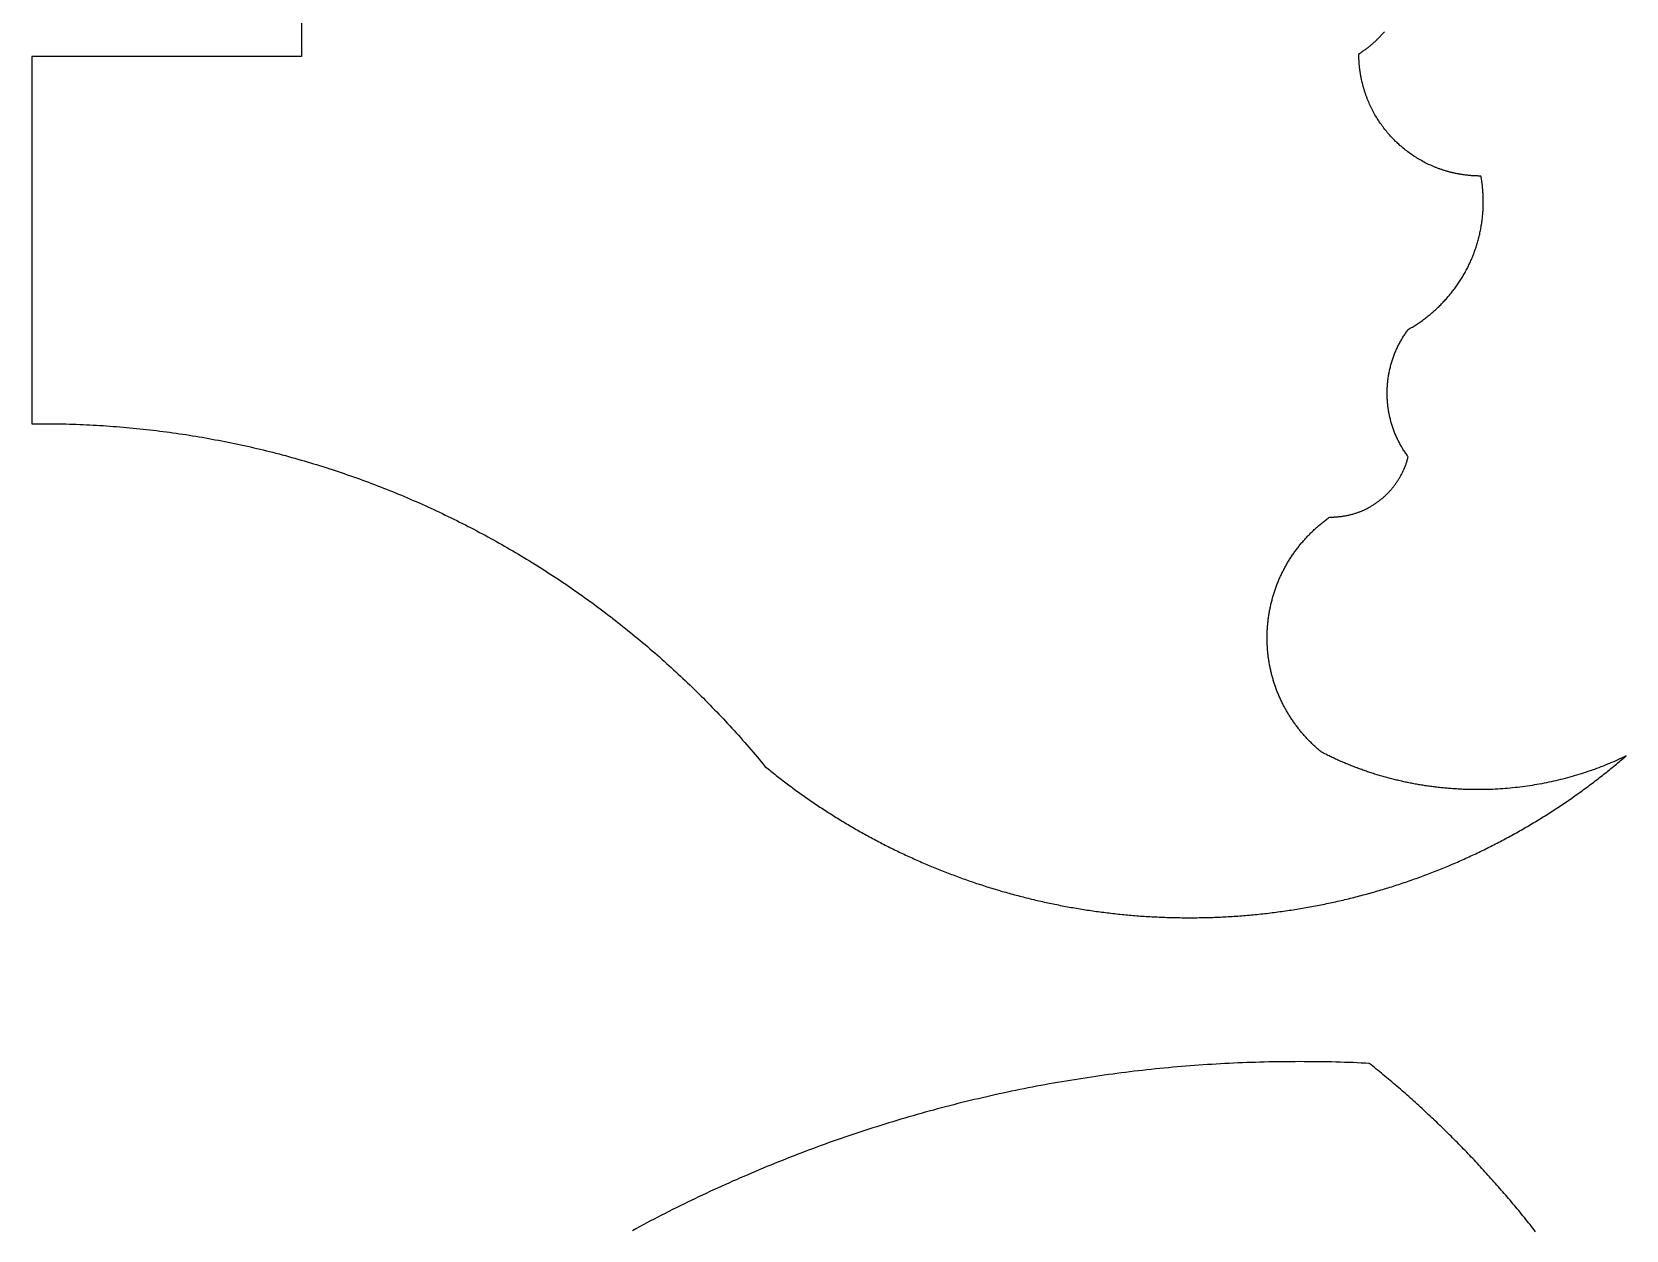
# Model space of a CAD drawing. Extents: x -331 to 1103, y -532 to 1751.
# Drawn here: x -330.7 to -67.4, y 905.2 to 1103 of the extents above; entities that cross this region are included whole.
import ezdxf

# ---------------------------------------------------------------- set-up
doc = ezdxf.new("R2010")
doc.units = 0
doc.layers.add('Default_Layer', color=1, linetype='CONTINUOUS')

msp = doc.modelspace()

# ---------------------------------------------------------------- linework, layer by layer
at = {"layer": 'Default_Layer'}
for points in [[(-286.16, 1111.14), (-286.16, 1098.96), (-330.68, 1098.96), (-330.68, 1038.35), (-330.28, 1038.36), (-329.85, 1038.36), (-329.41, 1038.36), (-328.95, 1038.36), (-328.39, 1038.36), (-327.83, 1038.36), (-327.26, 1038.35), (-326.7, 1038.34), (-326.14, 1038.34), (-325.58, 1038.32), (-325.02, 1038.31), (-324.46, 1038.3), (-323.91, 1038.28), (-323.35, 1038.26), (-322.79, 1038.24), (-322.23, 1038.22), (-321.68, 1038.19), (-321.12, 1038.17), (-320.56, 1038.14), (-320.01, 1038.11), (-319.46, 1038.07), (-318.9, 1038.04), (-318.35, 1038), (-317.8, 1037.96), (-317.24, 1037.92), (-316.69, 1037.88), (-316.14, 1037.84), (-315.59, 1037.79), (-315.04, 1037.74), (-314.49, 1037.69), (-313.94, 1037.64), (-313.39, 1037.59), (-312.84, 1037.53), (-312.3, 1037.47), (-311.75, 1037.41), (-311.2, 1037.35), (-310.66, 1037.29), (-310.11, 1037.22), (-309.57, 1037.15), (-309.02, 1037.08), (-308.48, 1037.01), (-307.94, 1036.94), (-307.4, 1036.87), (-306.85, 1036.79), (-306.31, 1036.71), (-305.77, 1036.63), (-305.23, 1036.55), (-304.69, 1036.46), (-304.16, 1036.38), (-303.62, 1036.29), (-303.08, 1036.2), (-302.54, 1036.11), (-302.01, 1036.01), (-301.47, 1035.92), (-300.94, 1035.82), (-300.4, 1035.72), (-299.87, 1035.62), (-299.34, 1035.52), (-298.81, 1035.41), (-298.27, 1035.31), (-297.74, 1035.2), (-297.21, 1035.09), (-296.68, 1034.98), (-296.15, 1034.86), (-295.63, 1034.75), (-295.1, 1034.63), (-294.57, 1034.51), (-294.05, 1034.39), (-293.52, 1034.27), (-293, 1034.14), (-292.47, 1034.02), (-291.95, 1033.89), (-291.42, 1033.76), (-290.9, 1033.63), (-290.38, 1033.49), (-289.86, 1033.36), (-289.34, 1033.22), (-288.82, 1033.08), (-288.3, 1032.94), (-287.79, 1032.8), (-287.27, 1032.65), (-286.75, 1032.51), (-286.24, 1032.36), (-285.72, 1032.21), (-285.21, 1032.06), (-284.69, 1031.91), (-284.18, 1031.75), (-283.67, 1031.6), (-283.16, 1031.44), (-282.65, 1031.28), (-282.14, 1031.12), (-281.63, 1030.95), (-281.12, 1030.79), (-280.61, 1030.62), (-280.11, 1030.45), (-279.6, 1030.28), (-279.1, 1030.11), (-278.59, 1029.94), (-278.09, 1029.76), (-277.59, 1029.59), (-277.08, 1029.41), (-276.58, 1029.23), (-276.08, 1029.05), (-275.58, 1028.86), (-275.08, 1028.68), (-274.59, 1028.49), (-274.09, 1028.3), (-273.59, 1028.11), (-273.1, 1027.92), (-272.6, 1027.73), (-272.11, 1027.53), (-271.61, 1027.33), (-271.12, 1027.14), (-270.63, 1026.93), (-270.14, 1026.73), (-269.65, 1026.53), (-269.16, 1026.32), (-268.67, 1026.12), (-268.19, 1025.91), (-267.7, 1025.7), (-267.22, 1025.49), (-266.73, 1025.27), (-266.25, 1025.06), (-265.76, 1024.84), (-265.28, 1024.62), (-264.8, 1024.4), (-264.32, 1024.18), (-263.84, 1023.96), (-263.36, 1023.74), (-262.88, 1023.51), (-262.41, 1023.28), (-261.93, 1023.05), (-261.46, 1022.82), (-260.98, 1022.59), (-260.51, 1022.35), (-260.04, 1022.12), (-259.57, 1021.88), (-259.1, 1021.64), (-258.63, 1021.4), (-258.16, 1021.16), (-257.69, 1020.92), (-257.22, 1020.67), (-256.76, 1020.42), (-256.29, 1020.18), (-255.83, 1019.93), (-255.36, 1019.67), (-254.9, 1019.42), (-254.44, 1019.17), (-253.98, 1018.91), (-253.52, 1018.65), (-253.06, 1018.4), (-252.61, 1018.13), (-252.15, 1017.87), (-251.69, 1017.61), (-251.24, 1017.34), (-250.79, 1017.08), (-250.33, 1016.81), (-249.88, 1016.54), (-249.43, 1016.27), (-248.98, 1016), (-248.53, 1015.72), (-248.09, 1015.45), (-247.64, 1015.17), (-247.19, 1014.89), (-246.75, 1014.61), (-246.31, 1014.33), (-245.86, 1014.05), (-245.42, 1013.76), (-244.98, 1013.48), (-244.54, 1013.19), (-244.1, 1012.9), (-243.66, 1012.61), (-243.23, 1012.32), (-242.79, 1012.02), (-242.36, 1011.73), (-241.92, 1011.43), (-241.49, 1011.14), (-241.06, 1010.84), (-240.63, 1010.54), (-240.2, 1010.23), (-239.77, 1009.93), (-239.35, 1009.63), (-238.92, 1009.32), (-238.5, 1009.01), (-238.07, 1008.7), (-237.65, 1008.39), (-237.23, 1008.08), (-236.81, 1007.77), (-236.39, 1007.45), (-235.97, 1007.14), (-235.55, 1006.82), (-235.13, 1006.5), (-234.72, 1006.18), (-234.3, 1005.86), (-233.89, 1005.54), (-233.48, 1005.21), (-233.07, 1004.89), (-232.66, 1004.56), (-232.25, 1004.23), (-231.84, 1003.9), (-231.44, 1003.57), (-231.03, 1003.24), (-230.63, 1002.9), (-230.22, 1002.57), (-229.82, 1002.23), (-229.42, 1001.89), (-229.02, 1001.55), (-228.62, 1001.21), (-228.23, 1000.87), (-227.83, 1000.53), (-227.43, 1000.18), (-227.04, 999.84), (-226.65, 999.49), (-226.26, 999.14), (-225.87, 998.79), (-225.48, 998.44), (-225.09, 998.09), (-224.7, 997.73), (-224.32, 997.38), (-223.93, 997.02), (-223.55, 996.66), (-223.17, 996.3), (-222.78, 995.94), (-222.4, 995.58), (-222.03, 995.22), (-221.65, 994.86), (-221.27, 994.49), (-220.9, 994.12), (-220.52, 993.76), (-220.15, 993.39), (-219.78, 993.02), (-219.41, 992.64), (-219.04, 992.27), (-218.67, 991.9), (-218.31, 991.52), (-217.94, 991.14), (-217.58, 990.77), (-217.21, 990.39), (-216.85, 990.01), (-216.49, 989.62), (-216.13, 989.24), (-215.78, 988.86), (-215.42, 988.47), (-215.07, 988.08), (-214.71, 987.7), (-214.36, 987.31), (-214.01, 986.92), (-213.66, 986.53), (-213.31, 986.13), (-212.96, 985.74), (-212.61, 985.34), (-212.27, 984.95), (-211.93, 984.55), (-211.58, 984.15), (-211.24, 983.75), (-210.9, 983.35), (-210.56, 982.95), (-210.23, 982.54), (-209.89, 982.14), (-209.56, 981.73), (-209.33, 981.55), (-209.11, 981.37), (-208.89, 981.19), (-208.67, 981.01), (-208.44, 980.83), (-208.22, 980.65), (-207.99, 980.47), (-207.77, 980.3), (-207.54, 980.12), (-207.31, 979.94), (-207.09, 979.77), (-206.86, 979.59), (-206.63, 979.42), (-206.4, 979.24), (-206.18, 979.07), (-205.95, 978.89), (-205.72, 978.72), (-205.49, 978.55), (-205.25, 978.38), (-205.02, 978.21), (-204.79, 978.04), (-204.56, 977.87), (-204.33, 977.7), (-204.09, 977.53), (-203.86, 977.36), (-203.63, 977.2), (-203.39, 977.03), (-203.16, 976.86), (-202.92, 976.7), (-202.68, 976.53), (-202.45, 976.37), (-202.21, 976.2), (-201.97, 976.04), (-201.73, 975.88), (-201.5, 975.72), (-201.26, 975.56), (-201.02, 975.39), (-200.78, 975.23), (-200.54, 975.07), (-200.3, 974.92), (-200.06, 974.76), (-199.81, 974.6), (-199.57, 974.44), (-199.33, 974.29), (-199.09, 974.13), (-198.84, 973.98), (-198.6, 973.82), (-198.35, 973.67), (-198.11, 973.51), (-197.86, 973.36), (-197.62, 973.21), (-197.37, 973.06), (-197.13, 972.91), (-196.88, 972.76), (-196.63, 972.61), (-196.38, 972.46), (-196.14, 972.31), (-195.89, 972.16), (-195.64, 972.01), (-195.39, 971.87), (-195.14, 971.72), (-194.89, 971.58), (-194.64, 971.43), (-194.38, 971.29), (-194.13, 971.14), (-193.88, 971), (-193.63, 970.86), (-193.37, 970.72), (-193.12, 970.58), (-192.87, 970.44), (-192.61, 970.3), (-192.36, 970.16), (-192.1, 970.02), (-191.85, 969.88), (-191.59, 969.75), (-191.33, 969.61), (-191.08, 969.47), (-190.82, 969.34), (-190.56, 969.2), (-190.3, 969.07), (-190.04, 968.94), (-189.79, 968.8), (-189.53, 968.67), (-189.27, 968.54), (-189.01, 968.41), (-188.75, 968.28), (-188.48, 968.15), (-188.22, 968.02), (-187.96, 967.9), (-187.7, 967.77), (-187.44, 967.64), (-187.17, 967.52), (-186.91, 967.39), (-186.65, 967.27), (-186.38, 967.14), (-186.12, 967.02), (-185.85, 966.9), (-185.59, 966.78), (-185.32, 966.66), (-185.05, 966.53), (-184.79, 966.42), (-184.52, 966.3), (-184.25, 966.18), (-183.99, 966.06), (-183.72, 965.94), (-183.45, 965.83), (-183.18, 965.71), (-182.91, 965.6), (-182.64, 965.48), (-182.37, 965.37), (-182.1, 965.26), (-181.83, 965.14), (-181.56, 965.03), (-181.29, 964.92), (-181.02, 964.81), (-180.74, 964.7), (-180.47, 964.59), (-180.2, 964.48), (-179.93, 964.38), (-179.65, 964.27), (-179.38, 964.16), (-179.1, 964.06), (-178.83, 963.95), (-178.55, 963.85), (-178.28, 963.75), (-178, 963.65), (-177.73, 963.54), (-177.45, 963.44), (-177.17, 963.34), (-176.89, 963.24), (-176.62, 963.14), (-176.34, 963.05), (-176.06, 962.95), (-175.78, 962.85), (-175.5, 962.76), (-175.22, 962.66), (-174.94, 962.57), (-174.66, 962.47), (-174.38, 962.38), (-174.1, 962.29), (-173.82, 962.2), (-173.54, 962.1), (-173.26, 962.01), (-172.98, 961.92), (-172.69, 961.84), (-172.41, 961.75), (-172.13, 961.66), (-171.84, 961.57), (-171.56, 961.49), (-171.28, 961.4), (-170.99, 961.32), (-170.71, 961.24), (-170.42, 961.15), (-170.14, 961.07), (-169.85, 960.99), (-169.57, 960.91), (-169.28, 960.83), (-168.99, 960.75), (-168.71, 960.67), (-168.42, 960.59), (-168.13, 960.52), (-167.84, 960.44), (-167.55, 960.36), (-167.27, 960.29), (-166.98, 960.22), (-166.69, 960.14), (-166.4, 960.07), (-166.11, 960), (-165.82, 959.93), (-165.53, 959.86), (-165.24, 959.79), (-164.95, 959.72), (-164.65, 959.65), (-164.36, 959.59), (-164.07, 959.52), (-163.78, 959.45), (-163.49, 959.39), (-163.19, 959.32), (-162.9, 959.26), (-162.61, 959.2), (-162.31, 959.14), (-162.02, 959.08), (-161.72, 959.02), (-161.43, 958.96), (-161.14, 958.9), (-160.84, 958.84), (-160.54, 958.78), (-160.25, 958.73), (-159.95, 958.67), (-159.66, 958.62), (-159.36, 958.56), (-159.06, 958.51), (-158.77, 958.46), (-158.47, 958.41), (-158.17, 958.36), (-157.87, 958.31), (-157.58, 958.26), (-157.28, 958.21), (-156.98, 958.16), (-156.68, 958.11), (-156.38, 958.07), (-156.08, 958.02), (-155.78, 957.98), (-155.48, 957.93), (-155.18, 957.89), (-154.88, 957.85), (-154.58, 957.81), (-154.28, 957.77), (-153.98, 957.73), (-153.67, 957.69), (-153.37, 957.65), (-153.07, 957.61), (-152.77, 957.58), (-152.47, 957.54), (-152.16, 957.51), (-151.86, 957.47), (-151.56, 957.44), (-151.25, 957.41), (-150.95, 957.38), (-150.64, 957.35), (-150.34, 957.32), (-150.03, 957.29), (-149.73, 957.26), (-149.42, 957.23), (-149.12, 957.2), (-148.81, 957.18), (-148.51, 957.15), (-148.2, 957.13), (-147.9, 957.11), (-147.59, 957.08), (-147.28, 957.06), (-146.98, 957.04), (-146.67, 957.02), (-146.36, 957), (-146.05, 956.98), (-145.75, 956.97), (-145.44, 956.95), (-145.13, 956.94), (-144.82, 956.92), (-144.51, 956.91), (-144.2, 956.89), (-143.89, 956.88), (-143.58, 956.87), (-143.27, 956.86), (-142.96, 956.85), (-142.65, 956.84), (-142.34, 956.83), (-142.03, 956.82), (-141.72, 956.82), (-141.41, 956.81), (-141.1, 956.81), (-140.79, 956.8), (-140.48, 956.8), (-140.17, 956.8), (-139.85, 956.8), (-139.54, 956.8), (-139.22, 956.8), (-138.89, 956.8), (-138.57, 956.8), (-138.25, 956.8), (-137.93, 956.81), (-137.6, 956.81), (-137.28, 956.82), (-136.96, 956.83), (-136.64, 956.83), (-136.32, 956.84), (-135.99, 956.85), (-135.67, 956.86), (-135.35, 956.87), (-135.03, 956.89), (-134.71, 956.9), (-134.39, 956.91), (-134.07, 956.93), (-133.75, 956.95), (-133.43, 956.96), (-133.11, 956.98), (-132.79, 957), (-132.47, 957.02), (-132.16, 957.04), (-131.84, 957.06), (-131.52, 957.08), (-131.2, 957.11), (-130.88, 957.13), (-130.57, 957.15), (-130.25, 957.18), (-129.93, 957.21), (-129.62, 957.24), (-129.3, 957.26), (-128.98, 957.29), (-128.67, 957.32), (-128.35, 957.35), (-128.04, 957.39), (-127.72, 957.42), (-127.41, 957.45), (-127.09, 957.49), (-126.78, 957.52), (-126.47, 957.56), (-126.15, 957.6), (-125.84, 957.64), (-125.53, 957.67), (-125.21, 957.71), (-124.9, 957.76), (-124.59, 957.8), (-124.28, 957.84), (-123.96, 957.88), (-123.65, 957.93), (-123.34, 957.97), (-123.03, 958.02), (-122.72, 958.06), (-122.41, 958.11), (-122.1, 958.16), (-121.79, 958.21), (-121.48, 958.26), (-121.17, 958.31), (-120.86, 958.36), (-120.55, 958.42), (-120.25, 958.47), (-119.94, 958.52), (-119.63, 958.58), (-119.32, 958.64), (-119.02, 958.69), (-118.71, 958.75), (-118.4, 958.81), (-118.1, 958.87), (-117.79, 958.93), (-117.49, 958.99), (-117.18, 959.05), (-116.87, 959.12), (-116.57, 959.18), (-116.27, 959.24), (-115.96, 959.31), (-115.66, 959.38), (-115.35, 959.44), (-115.05, 959.51), (-114.75, 959.58), (-114.45, 959.65), (-114.14, 959.72), (-113.84, 959.79), (-113.54, 959.86), (-113.24, 959.94), (-112.94, 960.01), (-112.64, 960.08), (-112.34, 960.16), (-112.04, 960.23), (-111.74, 960.31), (-111.44, 960.39), (-111.14, 960.47), (-110.84, 960.55), (-110.54, 960.63), (-110.25, 960.71), (-109.95, 960.79), (-109.65, 960.87), (-109.36, 960.96), (-109.06, 961.04), (-108.76, 961.12), (-108.47, 961.21), (-108.17, 961.3), (-107.88, 961.38), (-107.58, 961.47), (-107.29, 961.56), (-106.99, 961.65), (-106.7, 961.74), (-106.41, 961.83), (-106.11, 961.92), (-105.82, 962.02), (-105.53, 962.11), (-105.24, 962.21), (-104.95, 962.3), (-104.65, 962.4), (-104.36, 962.49), (-104.07, 962.59), (-103.78, 962.69), (-103.49, 962.79), (-103.2, 962.89), (-102.92, 962.99), (-102.63, 963.09), (-102.34, 963.19), (-102.05, 963.29), (-101.76, 963.4), (-101.48, 963.5), (-101.19, 963.61), (-100.9, 963.71), (-100.62, 963.82), (-100.33, 963.93), (-100.05, 964.04), (-99.76, 964.15), (-99.48, 964.26), (-99.19, 964.37), (-98.91, 964.48), (-98.63, 964.59), (-98.34, 964.7), (-98.06, 964.82), (-97.78, 964.93), (-97.5, 965.05), (-97.22, 965.16), (-96.94, 965.28), (-96.65, 965.39), (-96.37, 965.51), (-96.1, 965.63), (-95.82, 965.75), (-95.54, 965.87), (-95.26, 965.99), (-94.98, 966.11), (-94.7, 966.24), (-94.43, 966.36), (-94.15, 966.48), (-93.87, 966.61), (-93.6, 966.73), (-93.32, 966.86), (-93.05, 966.99), (-92.77, 967.11), (-92.5, 967.24), (-92.22, 967.37), (-91.95, 967.5), (-91.68, 967.63), (-91.4, 967.76), (-91.13, 967.9), (-90.86, 968.03), (-90.59, 968.16), (-90.32, 968.3), (-90.05, 968.43), (-89.78, 968.57), (-89.51, 968.7), (-89.24, 968.84), (-88.97, 968.98), (-88.7, 969.11), (-88.43, 969.25), (-88.16, 969.39), (-87.9, 969.53), (-87.63, 969.68), (-87.37, 969.82), (-87.1, 969.96), (-86.83, 970.1), (-86.57, 970.25), (-86.31, 970.39), (-86.04, 970.54), (-85.78, 970.68), (-85.51, 970.83), (-85.25, 970.98), (-84.99, 971.12), (-84.73, 971.27), (-84.47, 971.42), (-84.21, 971.57), (-83.95, 971.72), (-83.69, 971.88), (-83.43, 972.03), (-83.17, 972.18), (-82.91, 972.33), (-82.65, 972.49), (-82.39, 972.64), (-82.14, 972.8), (-81.88, 972.96), (-81.62, 973.11), (-81.37, 973.27), (-81.11, 973.43), (-80.86, 973.59), (-80.61, 973.75), (-80.35, 973.91), (-80.1, 974.07), (-79.85, 974.23), (-79.59, 974.39), (-79.34, 974.55), (-79.09, 974.72), (-78.84, 974.88), (-78.59, 975.05), (-78.34, 975.21), (-78.09, 975.38), (-77.84, 975.55), (-77.59, 975.71), (-77.34, 975.88), (-77.1, 976.05), (-76.85, 976.22), (-76.6, 976.39), (-76.36, 976.56), (-76.11, 976.73), (-75.87, 976.9), (-75.62, 977.08), (-75.38, 977.25), (-75.14, 977.42), (-74.89, 977.6), (-74.65, 977.77), (-74.41, 977.95), (-74.17, 978.13), (-73.93, 978.3), (-73.69, 978.48), (-73.45, 978.66), (-73.21, 978.84), (-72.97, 979.02), (-72.73, 979.2), (-72.49, 979.38), (-72.26, 979.56), (-72.02, 979.74), (-71.78, 979.93), (-71.55, 980.11), (-71.31, 980.29), (-71.08, 980.48), (-70.84, 980.66), (-70.61, 980.85), (-70.38, 981.03), (-70.15, 981.22), (-69.91, 981.41), (-69.68, 981.6), (-69.45, 981.79), (-69.22, 981.98), (-68.99, 982.17), (-68.76, 982.36), (-68.53, 982.55), (-68.31, 982.74), (-68.08, 982.93), (-67.85, 983.13), (-67.62, 983.32), (-67.4, 983.51), (-67.74, 983.35), (-68.07, 983.19), (-68.41, 983.03), (-68.76, 982.87), (-69.1, 982.72), (-69.45, 982.56), (-69.8, 982.41), (-70.14, 982.26), (-70.5, 982.12), (-70.85, 981.97), (-71.2, 981.83), (-71.56, 981.69), (-71.92, 981.56), (-72.28, 981.42), (-72.64, 981.29), (-73, 981.16), (-73.36, 981.03), (-73.73, 980.91), (-74.1, 980.78), (-74.47, 980.66), (-74.84, 980.54), (-75.21, 980.43), (-75.58, 980.32), (-75.96, 980.2), (-76.33, 980.1), (-76.71, 979.99), (-77.09, 979.89), (-77.47, 979.79), (-77.85, 979.69), (-78.23, 979.59), (-78.62, 979.5), (-79, 979.41), (-79.39, 979.32), (-79.78, 979.23), (-80.17, 979.15), (-80.56, 979.07), (-80.95, 978.99), (-81.34, 978.92), (-81.74, 978.85), (-82.13, 978.78), (-82.53, 978.71), (-82.93, 978.64), (-83.32, 978.58), (-83.72, 978.52), (-84.13, 978.47), (-84.53, 978.41), (-84.93, 978.36), (-85.33, 978.32), (-85.74, 978.27), (-86.14, 978.23), (-86.55, 978.19), (-86.96, 978.15), (-87.37, 978.12), (-87.78, 978.09), (-88.19, 978.06), (-88.6, 978.04), (-89.01, 978.01), (-89.42, 977.99), (-89.84, 977.98), (-90.25, 977.96), (-90.67, 977.95), (-91.08, 977.95), (-91.29, 977.94), (-91.5, 977.94), (-91.71, 977.94), (-91.92, 977.94), (-92.14, 977.94), (-92.36, 977.94), (-92.58, 977.94), (-92.8, 977.95), (-93.02, 977.95), (-93.24, 977.95), (-93.46, 977.96), (-93.68, 977.97), (-93.89, 977.97), (-94.11, 977.98), (-94.33, 977.99), (-94.55, 978), (-94.77, 978.01), (-94.98, 978.02), (-95.2, 978.03), (-95.42, 978.05), (-95.64, 978.06), (-95.85, 978.07), (-96.07, 978.09), (-96.29, 978.11), (-96.5, 978.12), (-96.72, 978.14), (-96.93, 978.16), (-97.15, 978.18), (-97.36, 978.2), (-97.58, 978.22), (-97.79, 978.24), (-98.01, 978.26), (-98.22, 978.28), (-98.44, 978.31), (-98.65, 978.33), (-98.86, 978.36), (-99.07, 978.39), (-99.29, 978.41), (-99.5, 978.44), (-99.71, 978.47), (-99.92, 978.5), (-100.14, 978.53), (-100.35, 978.56), (-100.56, 978.59), (-100.77, 978.62), (-100.98, 978.66), (-101.19, 978.69), (-101.4, 978.72), (-101.61, 978.76), (-101.82, 978.8), (-102.03, 978.83), (-102.23, 978.87), (-102.44, 978.91), (-102.65, 978.95), (-102.86, 978.99), (-103.07, 979.03), (-103.27, 979.07), (-103.48, 979.11), (-103.68, 979.16), (-103.89, 979.2), (-104.1, 979.24), (-104.3, 979.29), (-104.51, 979.33), (-104.71, 979.38), (-104.92, 979.43), (-105.12, 979.48), (-105.32, 979.52), (-105.53, 979.57), (-105.73, 979.62), (-105.93, 979.68), (-106.13, 979.73), (-106.34, 979.78), (-106.54, 979.83), (-106.74, 979.89), (-106.94, 979.94), (-107.14, 980), (-107.34, 980.05), (-107.54, 980.11), (-107.74, 980.16), (-107.94, 980.22), (-108.14, 980.28), (-108.33, 980.34), (-108.53, 980.4), (-108.73, 980.46), (-108.93, 980.52), (-109.12, 980.58), (-109.32, 980.65), (-109.51, 980.71), (-109.71, 980.77), (-109.91, 980.84), (-110.1, 980.9), (-110.29, 980.97), (-110.49, 981.04), (-110.68, 981.1), (-110.87, 981.17), (-111.07, 981.24), (-111.26, 981.31), (-111.45, 981.38), (-111.64, 981.45), (-111.83, 981.52), (-112.02, 981.59), (-112.21, 981.67), (-112.4, 981.74), (-112.59, 981.81), (-112.78, 981.89), (-112.97, 981.96), (-113.16, 982.04), (-113.34, 982.12), (-113.53, 982.19), (-113.72, 982.27), (-113.9, 982.35), (-114.09, 982.43), (-114.27, 982.51), (-114.46, 982.59), (-114.64, 982.67), (-114.83, 982.75), (-115.01, 982.83), (-115.19, 982.92), (-115.37, 983), (-115.56, 983.08), (-115.74, 983.17), (-115.92, 983.25), (-116.1, 983.34), (-116.28, 983.43), (-116.46, 983.51), (-116.64, 983.6), (-116.82, 983.69), (-116.99, 983.78), (-117.17, 983.87), (-117.35, 983.96), (-117.52, 984.05), (-117.7, 984.14), (-117.83, 984.25), (-117.96, 984.35), (-118.08, 984.46), (-118.21, 984.57), (-118.34, 984.68), (-118.46, 984.79), (-118.58, 984.9), (-118.71, 985.01), (-118.83, 985.12), (-118.95, 985.23), (-119.07, 985.35), (-119.19, 985.46), (-119.31, 985.58), (-119.43, 985.7), (-119.55, 985.81), (-119.67, 985.93), (-119.78, 986.05), (-119.9, 986.17), (-120.01, 986.29), (-120.13, 986.41), (-120.24, 986.53), (-120.35, 986.65), (-120.46, 986.78), (-120.57, 986.9), (-120.68, 987.03), (-120.79, 987.15), (-120.9, 987.28), (-121.01, 987.4), (-121.11, 987.53), (-121.22, 987.66), (-121.32, 987.79), (-121.43, 987.92), (-121.53, 988.05), (-121.63, 988.18), (-121.73, 988.31), (-121.83, 988.45), (-121.93, 988.58), (-122.03, 988.71), (-122.13, 988.85), (-122.22, 988.98), (-122.32, 989.12), (-122.41, 989.26), (-122.51, 989.39), (-122.6, 989.53), (-122.69, 989.67), (-122.78, 989.81), (-122.87, 989.95), (-122.96, 990.09), (-123.05, 990.23), (-123.14, 990.37), (-123.22, 990.51), (-123.31, 990.66), (-123.39, 990.8), (-123.48, 990.94), (-123.56, 991.09), (-123.64, 991.24), (-123.72, 991.38), (-123.8, 991.53), (-123.88, 991.68), (-123.96, 991.82), (-124.03, 991.97), (-124.11, 992.12), (-124.18, 992.27), (-124.26, 992.42), (-124.33, 992.57), (-124.4, 992.72), (-124.47, 992.87), (-124.54, 993.03), (-124.61, 993.18), (-124.68, 993.33), (-124.74, 993.49), (-124.81, 993.64), (-124.87, 993.8), (-124.94, 993.95), (-125, 994.11), (-125.06, 994.27), (-125.12, 994.42), (-125.18, 994.58), (-125.24, 994.74), (-125.3, 994.9), (-125.35, 995.06), (-125.41, 995.22), (-125.46, 995.38), (-125.51, 995.54), (-125.56, 995.7), (-125.61, 995.86), (-125.66, 996.02), (-125.71, 996.19), (-125.76, 996.35), (-125.8, 996.51), (-125.85, 996.68), (-125.89, 996.84), (-125.94, 997.01), (-125.98, 997.17), (-126.02, 997.34), (-126.06, 997.5), (-126.1, 997.67), (-126.13, 997.84), (-126.17, 998), (-126.2, 998.17), (-126.24, 998.34), (-126.27, 998.51), (-126.3, 998.68), (-126.33, 998.85), (-126.36, 999.02), (-126.39, 999.19), (-126.41, 999.36), (-126.44, 999.53), (-126.46, 999.7), (-126.49, 999.87), (-126.51, 1000.05), (-126.53, 1000.22), (-126.55, 1000.39), (-126.56, 1000.57), (-126.58, 1000.74), (-126.6, 1000.91), (-126.61, 1001.09), (-126.62, 1001.26), (-126.64, 1001.44), (-126.65, 1001.61), (-126.66, 1001.79), (-126.66, 1001.97), (-126.67, 1002.14), (-126.68, 1002.32), (-126.68, 1002.5), (-126.69, 1002.67), (-126.69, 1002.85), (-126.69, 1003.03), (-126.69, 1003.25), (-126.68, 1003.47), (-126.68, 1003.68), (-126.67, 1003.88), (-126.67, 1004.07), (-126.66, 1004.25), (-126.65, 1004.43), (-126.64, 1004.62), (-126.62, 1004.8), (-126.61, 1004.98), (-126.59, 1005.17), (-126.58, 1005.35), (-126.56, 1005.53), (-126.54, 1005.71), (-126.52, 1005.89), (-126.5, 1006.07), (-126.47, 1006.25), (-126.45, 1006.43), (-126.42, 1006.61), (-126.4, 1006.79), (-126.37, 1006.96), (-126.34, 1007.14), (-126.31, 1007.32), (-126.27, 1007.5), (-126.24, 1007.67), (-126.21, 1007.85), (-126.17, 1008.02), (-126.13, 1008.2), (-126.09, 1008.37), (-126.05, 1008.55), (-126.01, 1008.72), (-125.97, 1008.89), (-125.93, 1009.07), (-125.88, 1009.24), (-125.84, 1009.41), (-125.79, 1009.58), (-125.74, 1009.75), (-125.69, 1009.92), (-125.64, 1010.09), (-125.59, 1010.26), (-125.54, 1010.43), (-125.48, 1010.59), (-125.43, 1010.76), (-125.37, 1010.93), (-125.31, 1011.09), (-125.25, 1011.26), (-125.19, 1011.43), (-125.13, 1011.59), (-125.07, 1011.75), (-125.01, 1011.92), (-124.94, 1012.08), (-124.88, 1012.24), (-124.81, 1012.4), (-124.74, 1012.57), (-124.67, 1012.73), (-124.6, 1012.89), (-124.53, 1013.05), (-124.46, 1013.2), (-124.39, 1013.36), (-124.31, 1013.52), (-124.23, 1013.68), (-124.16, 1013.83), (-124.08, 1013.99), (-124, 1014.14), (-123.92, 1014.3), (-123.84, 1014.45), (-123.76, 1014.6), (-123.67, 1014.76), (-123.59, 1014.91), (-123.5, 1015.06), (-123.42, 1015.21), (-123.33, 1015.36), (-123.24, 1015.51), (-123.15, 1015.66), (-123.06, 1015.8), (-122.97, 1015.95), (-122.88, 1016.1), (-122.78, 1016.24), (-122.69, 1016.39), (-122.59, 1016.53), (-122.5, 1016.68), (-122.4, 1016.82), (-122.3, 1016.96), (-122.2, 1017.1), (-122.1, 1017.24), (-122, 1017.38), (-121.89, 1017.52), (-121.79, 1017.66), (-121.69, 1017.8), (-121.58, 1017.94), (-121.47, 1018.07), (-121.37, 1018.21), (-121.26, 1018.34), (-121.15, 1018.48), (-121.04, 1018.61), (-120.93, 1018.74), (-120.81, 1018.87), (-120.7, 1019), (-120.59, 1019.13), (-120.47, 1019.26), (-120.36, 1019.39), (-120.24, 1019.52), (-120.12, 1019.65), (-120, 1019.77), (-119.88, 1019.9), (-119.76, 1020.02), (-119.64, 1020.14), (-119.52, 1020.27), (-119.4, 1020.39), (-119.27, 1020.51), (-119.15, 1020.63), (-119.02, 1020.75), (-118.9, 1020.87), (-118.77, 1020.99), (-118.64, 1021.1), (-118.51, 1021.22), (-118.38, 1021.33), (-118.25, 1021.45), (-118.12, 1021.56), (-117.99, 1021.67), (-117.86, 1021.78), (-117.72, 1021.89), (-117.59, 1022), (-117.45, 1022.11), (-117.32, 1022.22), (-117.18, 1022.33), (-117.04, 1022.43), (-116.9, 1022.54), (-116.76, 1022.64), (-116.62, 1022.75), (-116.48, 1022.85), (-116.34, 1022.95), (-116.23, 1022.95), (-116.11, 1022.95), (-115.96, 1022.95), (-115.82, 1022.95), (-115.68, 1022.95), (-115.54, 1022.96), (-115.4, 1022.97), (-115.25, 1022.97), (-115.11, 1022.98), (-114.97, 1023), (-114.83, 1023.01), (-114.69, 1023.02), (-114.55, 1023.04), (-114.42, 1023.06), (-114.28, 1023.07), (-114.14, 1023.09), (-114, 1023.12), (-113.87, 1023.14), (-113.73, 1023.16), (-113.59, 1023.19), (-113.46, 1023.21), (-113.32, 1023.24), (-113.19, 1023.27), (-113.05, 1023.3), (-112.92, 1023.34), (-112.79, 1023.37), (-112.66, 1023.41), (-112.52, 1023.44), (-112.39, 1023.48), (-112.26, 1023.52), (-112.13, 1023.56), (-112, 1023.6), (-111.87, 1023.65), (-111.75, 1023.69), (-111.62, 1023.74), (-111.49, 1023.78), (-111.37, 1023.83), (-111.24, 1023.88), (-111.11, 1023.93), (-110.99, 1023.98), (-110.87, 1024.04), (-110.74, 1024.09), (-110.62, 1024.15), (-110.5, 1024.21), (-110.38, 1024.26), (-110.26, 1024.32), (-110.14, 1024.38), (-110.02, 1024.45), (-109.9, 1024.51), (-109.78, 1024.57), (-109.67, 1024.64), (-109.55, 1024.71), (-109.43, 1024.77), (-109.32, 1024.84), (-109.21, 1024.91), (-109.09, 1024.98), (-108.98, 1025.06), (-108.87, 1025.13), (-108.76, 1025.2), (-108.65, 1025.28), (-108.54, 1025.36), (-108.43, 1025.44), (-108.32, 1025.51), (-108.22, 1025.59), (-108.11, 1025.68), (-108, 1025.76), (-107.9, 1025.84), (-107.8, 1025.93), (-107.69, 1026.01), (-107.59, 1026.1), (-107.49, 1026.18), (-107.39, 1026.27), (-107.29, 1026.36), (-107.2, 1026.45), (-107.1, 1026.54), (-107, 1026.64), (-106.91, 1026.73), (-106.81, 1026.82), (-106.72, 1026.92), (-106.63, 1027.02), (-106.53, 1027.11), (-106.44, 1027.21), (-106.35, 1027.31), (-106.27, 1027.41), (-106.18, 1027.51), (-106.09, 1027.61), (-106.01, 1027.72), (-105.92, 1027.82), (-105.84, 1027.92), (-105.76, 1028.03), (-105.67, 1028.14), (-105.59, 1028.24), (-105.51, 1028.35), (-105.44, 1028.46), (-105.36, 1028.57), (-105.28, 1028.68), (-105.21, 1028.79), (-105.13, 1028.9), (-105.06, 1029.02), (-104.99, 1029.13), (-104.92, 1029.25), (-104.85, 1029.36), (-104.78, 1029.48), (-104.71, 1029.59), (-104.65, 1029.71), (-104.58, 1029.83), (-104.52, 1029.95), (-104.45, 1030.07), (-104.39, 1030.19), (-104.33, 1030.31), (-104.27, 1030.43), (-104.21, 1030.56), (-104.16, 1030.68), (-104.1, 1030.8), (-104.05, 1030.93), (-103.99, 1031.06), (-103.94, 1031.18), (-103.89, 1031.31), (-103.84, 1031.44), (-103.79, 1031.56), (-103.75, 1031.69), (-103.7, 1031.82), (-103.66, 1031.95), (-103.61, 1032.08), (-103.57, 1032.22), (-103.53, 1032.35), (-103.49, 1032.48), (-103.46, 1032.61), (-103.42, 1032.75), (-103.38, 1032.88), (-103.48, 1033.02), (-103.58, 1033.16), (-103.68, 1033.3), (-103.78, 1033.44), (-103.88, 1033.58), (-103.97, 1033.72), (-104.06, 1033.86), (-104.16, 1034), (-104.25, 1034.15), (-104.34, 1034.3), (-104.42, 1034.44), (-104.51, 1034.59), (-104.6, 1034.74), (-104.68, 1034.89), (-104.76, 1035.04), (-104.84, 1035.19), (-104.92, 1035.34), (-105, 1035.5), (-105.08, 1035.65), (-105.15, 1035.81), (-105.23, 1035.96), (-105.3, 1036.12), (-105.37, 1036.28), (-105.44, 1036.44), (-105.51, 1036.6), (-105.57, 1036.76), (-105.64, 1036.92), (-105.7, 1037.08), (-105.76, 1037.25), (-105.82, 1037.41), (-105.88, 1037.58), (-105.94, 1037.74), (-105.99, 1037.91), (-106.05, 1038.08), (-106.1, 1038.24), (-106.15, 1038.41), (-106.2, 1038.58), (-106.24, 1038.75), (-106.29, 1038.92), (-106.33, 1039.09), (-106.38, 1039.27), (-106.42, 1039.44), (-106.46, 1039.61), (-106.49, 1039.79), (-106.53, 1039.96), (-106.56, 1040.14), (-106.59, 1040.32), (-106.62, 1040.49), (-106.65, 1040.67), (-106.68, 1040.85), (-106.7, 1041.03), (-106.73, 1041.21), (-106.75, 1041.39), (-106.77, 1041.57), (-106.79, 1041.75), (-106.8, 1041.93), (-106.82, 1042.11), (-106.83, 1042.29), (-106.84, 1042.48), (-106.85, 1042.66), (-106.85, 1042.84), (-106.86, 1043.03), (-106.86, 1043.21), (-106.86, 1043.4), (-106.86, 1043.58), (-106.86, 1043.77), (-106.85, 1043.95), (-106.85, 1044.14), (-106.84, 1044.32), (-106.83, 1044.5), (-106.82, 1044.69), (-106.8, 1044.87), (-106.79, 1045.05), (-106.77, 1045.23), (-106.75, 1045.41), (-106.73, 1045.59), (-106.7, 1045.77), (-106.68, 1045.95), (-106.65, 1046.13), (-106.62, 1046.31), (-106.59, 1046.48), (-106.56, 1046.66), (-106.53, 1046.83), (-106.49, 1047.01), (-106.46, 1047.18), (-106.42, 1047.36), (-106.38, 1047.53), (-106.33, 1047.7), (-106.29, 1047.87), (-106.24, 1048.05), (-106.2, 1048.22), (-106.15, 1048.39), (-106.1, 1048.55), (-106.05, 1048.72), (-105.99, 1048.89), (-105.94, 1049.06), (-105.88, 1049.22), (-105.82, 1049.39), (-105.76, 1049.55), (-105.7, 1049.71), (-105.64, 1049.88), (-105.57, 1050.04), (-105.51, 1050.2), (-105.44, 1050.36), (-105.37, 1050.52), (-105.3, 1050.68), (-105.23, 1050.83), (-105.15, 1050.99), (-105.08, 1051.14), (-105, 1051.3), (-104.92, 1051.45), (-104.84, 1051.61), (-104.76, 1051.76), (-104.68, 1051.91), (-104.6, 1052.06), (-104.51, 1052.21), (-104.42, 1052.36), (-104.34, 1052.5), (-104.25, 1052.65), (-104.16, 1052.79), (-104.06, 1052.94), (-103.97, 1053.08), (-103.88, 1053.22), (-103.78, 1053.36), (-103.68, 1053.5), (-103.58, 1053.64), (-103.48, 1053.78), (-103.38, 1053.91), (-103.21, 1054.01), (-103.04, 1054.11), (-102.86, 1054.22), (-102.69, 1054.32), (-102.52, 1054.42), (-102.35, 1054.53), (-102.18, 1054.64), (-102.02, 1054.74), (-101.85, 1054.85), (-101.68, 1054.96), (-101.52, 1055.08), (-101.36, 1055.19), (-101.19, 1055.31), (-101.03, 1055.42), (-100.87, 1055.54), (-100.71, 1055.66), (-100.55, 1055.78), (-100.4, 1055.9), (-100.24, 1056.02), (-100.08, 1056.14), (-99.93, 1056.27), (-99.78, 1056.39), (-99.63, 1056.52), (-99.47, 1056.65), (-99.32, 1056.78), (-99.17, 1056.91), (-99.03, 1057.04), (-98.88, 1057.17), (-98.73, 1057.3), (-98.59, 1057.44), (-98.45, 1057.57), (-98.3, 1057.71), (-98.16, 1057.85), (-98.02, 1057.99), (-97.88, 1058.13), (-97.75, 1058.27), (-97.61, 1058.41), (-97.48, 1058.56), (-97.34, 1058.7), (-97.21, 1058.85), (-97.08, 1058.99), (-96.95, 1059.14), (-96.82, 1059.29), (-96.69, 1059.44), (-96.56, 1059.59), (-96.44, 1059.74), (-96.31, 1059.9), (-96.19, 1060.05), (-96.07, 1060.21), (-95.95, 1060.36), (-95.83, 1060.52), (-95.71, 1060.68), (-95.59, 1060.84), (-95.48, 1061), (-95.36, 1061.16), (-95.25, 1061.32), (-95.14, 1061.48), (-95.03, 1061.65), (-94.92, 1061.81), (-94.81, 1061.98), (-94.7, 1062.14), (-94.6, 1062.31), (-94.5, 1062.48), (-94.39, 1062.65), (-94.29, 1062.82), (-94.19, 1062.99), (-94.09, 1063.16), (-94, 1063.33), (-93.9, 1063.5), (-93.81, 1063.68), (-93.72, 1063.85), (-93.62, 1064.03), (-93.53, 1064.21), (-93.45, 1064.38), (-93.36, 1064.56), (-93.27, 1064.74), (-93.19, 1064.92), (-93.11, 1065.1), (-93.03, 1065.28), (-92.95, 1065.47), (-92.87, 1065.65), (-92.79, 1065.83), (-92.72, 1066.02), (-92.64, 1066.2), (-92.57, 1066.39), (-92.5, 1066.58), (-92.43, 1066.76), (-92.36, 1066.95), (-92.3, 1067.14), (-92.23, 1067.33), (-92.17, 1067.52), (-92.11, 1067.71), (-92.05, 1067.9), (-91.99, 1068.1), (-91.93, 1068.29), (-91.88, 1068.48), (-91.82, 1068.68), (-91.77, 1068.87), (-91.72, 1069.07), (-91.67, 1069.27), (-91.63, 1069.46), (-91.58, 1069.66), (-91.54, 1069.86), (-91.49, 1070.06), (-91.45, 1070.26), (-91.41, 1070.46), (-91.38, 1070.66), (-91.34, 1070.86), (-91.31, 1071.06), (-91.27, 1071.26), (-91.24, 1071.46), (-91.22, 1071.67), (-91.19, 1071.87), (-91.16, 1072.08), (-91.14, 1072.28), (-91.12, 1072.49), (-91.1, 1072.69), (-91.08, 1072.9), (-91.06, 1073.11), (-91.05, 1073.31), (-91.03, 1073.52), (-91.02, 1073.73), (-91.01, 1073.94), (-91, 1074.15), (-91, 1074.36), (-90.99, 1074.57), (-90.99, 1074.78), (-90.99, 1074.99), (-90.99, 1075.13), (-90.99, 1075.27), (-90.99, 1075.41), (-90.99, 1075.55), (-91, 1075.69), (-91, 1075.83), (-91.01, 1075.97), (-91.01, 1076.11), (-91.02, 1076.25), (-91.03, 1076.38), (-91.04, 1076.52), (-91.04, 1076.66), (-91.05, 1076.79), (-91.06, 1076.93), (-91.07, 1077.06), (-91.09, 1077.2), (-91.1, 1077.33), (-91.11, 1077.47), (-91.13, 1077.6), (-91.14, 1077.73), (-91.16, 1077.86), (-91.17, 1077.99), (-91.19, 1078.12), (-91.21, 1078.25), (-91.22, 1078.37), (-91.24, 1078.5), (-91.26, 1078.63), (-91.28, 1078.75), (-91.3, 1078.87), (-91.32, 1079), (-91.34, 1079.12), (-91.37, 1079.24), (-91.38, 1079.24), (-91.51, 1079.24), (-91.64, 1079.24), (-91.77, 1079.24), (-91.9, 1079.25), (-92.03, 1079.25), (-92.16, 1079.25), (-92.29, 1079.26), (-92.42, 1079.27), (-92.54, 1079.27), (-92.67, 1079.28), (-92.8, 1079.29), (-92.93, 1079.3), (-93.06, 1079.31), (-93.18, 1079.32), (-93.31, 1079.33), (-93.44, 1079.34), (-93.57, 1079.36), (-93.69, 1079.37), (-93.82, 1079.39), (-93.95, 1079.4), (-94.07, 1079.42), (-94.2, 1079.43), (-94.32, 1079.45), (-94.45, 1079.47), (-94.57, 1079.49), (-94.7, 1079.51), (-94.82, 1079.53), (-94.95, 1079.55), (-95.07, 1079.58), (-95.19, 1079.6), (-95.32, 1079.62), (-95.44, 1079.65), (-95.56, 1079.67), (-95.69, 1079.7), (-95.81, 1079.73), (-95.93, 1079.76), (-96.05, 1079.78), (-96.17, 1079.81), (-96.3, 1079.84), (-96.42, 1079.87), (-96.54, 1079.91), (-96.66, 1079.94), (-96.78, 1079.97), (-96.9, 1080), (-97.02, 1080.04), (-97.14, 1080.07), (-97.25, 1080.11), (-97.37, 1080.15), (-97.49, 1080.18), (-97.61, 1080.22), (-97.73, 1080.26), (-97.84, 1080.3), (-97.96, 1080.34), (-98.08, 1080.38), (-98.19, 1080.42), (-98.31, 1080.46), (-98.43, 1080.5), (-98.54, 1080.55), (-98.66, 1080.59), (-98.77, 1080.64), (-98.88, 1080.68), (-99, 1080.73), (-99.11, 1080.78), (-99.23, 1080.82), (-99.34, 1080.87), (-99.45, 1080.92), (-99.67, 1081.02), (-99.9, 1081.12), (-100.12, 1081.23), (-100.34, 1081.33), (-100.56, 1081.44), (-100.77, 1081.56), (-100.99, 1081.67), (-101.2, 1081.79), (-101.41, 1081.91), (-101.62, 1082.03), (-101.83, 1082.16), (-102.04, 1082.29), (-102.24, 1082.42), (-102.45, 1082.55), (-102.65, 1082.68), (-102.85, 1082.82), (-103.05, 1082.96), (-103.25, 1083.1), (-103.44, 1083.24), (-103.63, 1083.39), (-103.83, 1083.54), (-104.01, 1083.69), (-104.2, 1083.84), (-104.39, 1084), (-104.57, 1084.16), (-104.75, 1084.31), (-104.93, 1084.48), (-105.11, 1084.64), (-105.29, 1084.81), (-105.46, 1084.97), (-105.63, 1085.14), (-105.8, 1085.32), (-105.97, 1085.49), (-106.14, 1085.67), (-106.3, 1085.84), (-106.46, 1086.02), (-106.62, 1086.21), (-106.78, 1086.39), (-106.94, 1086.58), (-107.09, 1086.76), (-107.24, 1086.95), (-107.39, 1087.14), (-107.53, 1087.34), (-107.68, 1087.53), (-107.82, 1087.73), (-107.96, 1087.93), (-108.1, 1088.13), (-108.23, 1088.33), (-108.36, 1088.53), (-108.49, 1088.74), (-108.62, 1088.95), (-108.75, 1089.15), (-108.87, 1089.36), (-108.99, 1089.58), (-109.11, 1089.79), (-109.22, 1090), (-109.33, 1090.22), (-109.44, 1090.44), (-109.55, 1090.66), (-109.66, 1090.88), (-109.76, 1091.1), (-109.86, 1091.33), (-109.91, 1091.44), (-109.95, 1091.55), (-110, 1091.67), (-110.05, 1091.78), (-110.09, 1091.89), (-110.14, 1092.01), (-110.19, 1092.12), (-110.23, 1092.24), (-110.27, 1092.35), (-110.32, 1092.47), (-110.36, 1092.58), (-110.4, 1092.7), (-110.44, 1092.82), (-110.48, 1092.93), (-110.52, 1093.05), (-110.56, 1093.17), (-110.6, 1093.29), (-110.63, 1093.4), (-110.67, 1093.52), (-110.7, 1093.64), (-110.74, 1093.76), (-110.77, 1093.88), (-110.81, 1094), (-110.84, 1094.12), (-110.87, 1094.24), (-110.9, 1094.36), (-110.93, 1094.48), (-110.96, 1094.6), (-110.99, 1094.72), (-111.02, 1094.85), (-111.05, 1094.97), (-111.08, 1095.09), (-111.1, 1095.21), (-111.13, 1095.34), (-111.15, 1095.46), (-111.18, 1095.58), (-111.2, 1095.71), (-111.22, 1095.83), (-111.25, 1095.96), (-111.27, 1096.08), (-111.29, 1096.2), (-111.31, 1096.33), (-111.33, 1096.45), (-111.34, 1096.58), (-111.36, 1096.71), (-111.38, 1096.83), (-111.39, 1096.96), (-111.41, 1097.08), (-111.42, 1097.21), (-111.43, 1097.34), (-111.45, 1097.47), (-111.46, 1097.59), (-111.47, 1097.72), (-111.48, 1097.85), (-111.49, 1097.98), (-111.5, 1098.1), (-111.51, 1098.23), (-111.51, 1098.36), (-111.52, 1098.49), (-111.52, 1098.62), (-111.53, 1098.75), (-111.53, 1098.88), (-111.54, 1099.01), (-111.54, 1099.14), (-111.54, 1099.27), (-111.54, 1099.4), (-111.54, 1099.41), (-111.42, 1099.49), (-111.29, 1099.57), (-111.17, 1099.65), (-111.05, 1099.73), (-110.93, 1099.81), (-110.82, 1099.89), (-110.7, 1099.98), (-110.58, 1100.06), (-110.46, 1100.15), (-110.35, 1100.23), (-110.23, 1100.32), (-110.12, 1100.41), (-110, 1100.49), (-109.89, 1100.58), (-109.78, 1100.67), (-109.67, 1100.76), (-109.55, 1100.86), (-109.44, 1100.95), (-109.33, 1101.04), (-109.23, 1101.14), (-109.12, 1101.23), (-109.01, 1101.33), (-108.9, 1101.42), (-108.8, 1101.52), (-108.69, 1101.62), (-108.59, 1101.72), (-108.49, 1101.82), (-108.38, 1101.92), (-108.28, 1102.02), (-108.18, 1102.12), (-108.08, 1102.22), (-107.98, 1102.33), (-107.88, 1102.43), (-107.78, 1102.53), (-107.69, 1102.64), (-107.59, 1102.75), (-107.5, 1102.85), (-107.4, 1102.96), (-107.31, 1103.07)], [(-82.34, 904.96), (-82.57, 905.26), (-82.8, 905.55), (-83.03, 905.84), (-83.27, 906.13), (-83.5, 906.42), (-83.73, 906.72), (-83.96, 907), (-84.2, 907.29), (-84.43, 907.58), (-84.67, 907.87), (-84.9, 908.16), (-85.14, 908.44), (-85.37, 908.73), (-85.61, 909.01), (-85.85, 909.3), (-86.08, 909.58), (-86.32, 909.87), (-86.56, 910.15), (-86.8, 910.43), (-87.04, 910.71), (-87.28, 910.99), (-87.52, 911.27), (-87.76, 911.55), (-88.01, 911.83), (-88.25, 912.11), (-88.49, 912.39), (-88.74, 912.67), (-88.98, 912.94), (-89.23, 913.22), (-89.47, 913.49), (-89.72, 913.77), (-89.96, 914.04), (-90.21, 914.32), (-90.46, 914.59), (-90.71, 914.86), (-90.96, 915.13), (-91.2, 915.4), (-91.45, 915.68), (-91.7, 915.95), (-91.96, 916.21), (-92.21, 916.48), (-92.46, 916.75), (-92.71, 917.02), (-92.97, 917.29), (-93.22, 917.55), (-93.47, 917.82), (-93.73, 918.08), (-93.98, 918.35), (-94.24, 918.61), (-94.5, 918.88), (-94.75, 919.14), (-95.01, 919.4), (-95.27, 919.66), (-95.53, 919.93), (-95.79, 920.19), (-96.05, 920.45), (-96.31, 920.71), (-96.57, 920.96), (-96.83, 921.22), (-97.1, 921.48), (-97.36, 921.74), (-97.62, 921.99), (-97.89, 922.25), (-98.15, 922.51), (-98.42, 922.76), (-98.68, 923.02), (-98.95, 923.27), (-99.22, 923.52), (-99.48, 923.78), (-99.75, 924.03), (-100.02, 924.28), (-100.29, 924.53), (-100.56, 924.78), (-100.83, 925.03), (-101.1, 925.28), (-101.37, 925.53), (-101.65, 925.78), (-101.92, 926.03), (-102.19, 926.27), (-102.47, 926.52), (-102.74, 926.77), (-103.02, 927.01), (-103.29, 927.26), (-103.57, 927.5), (-103.85, 927.75), (-104.12, 927.99), (-104.4, 928.23), (-104.68, 928.47), (-104.96, 928.72), (-105.24, 928.96), (-105.52, 929.2), (-105.8, 929.44), (-106.09, 929.68), (-106.37, 929.92), (-106.65, 930.16), (-106.94, 930.39), (-107.22, 930.63), (-107.51, 930.87), (-107.79, 931.11), (-108.08, 931.34), (-108.37, 931.58), (-108.65, 931.81), (-108.94, 932.05), (-109.23, 932.28), (-109.52, 932.52), (-109.81, 932.75), (-110.46, 932.78), (-111.13, 932.81), (-111.8, 932.84), (-112.49, 932.87), (-113.19, 932.9), (-113.9, 932.92), (-114.62, 932.94), (-115.34, 932.96), (-116.07, 932.98), (-116.81, 932.99), (-117.56, 933.01), (-118.3, 933.02), (-119.06, 933.03), (-119.81, 933.03), (-120.57, 933.03), (-121.33, 933.04), (-122.06, 933.03), (-122.79, 933.03), (-123.52, 933.03), (-124.25, 933.02), (-124.97, 933.01), (-125.7, 933), (-126.43, 932.98), (-127.15, 932.96), (-127.88, 932.94), (-128.6, 932.92), (-129.33, 932.9), (-130.05, 932.87), (-130.77, 932.85), (-131.5, 932.82), (-132.22, 932.78), (-132.94, 932.75), (-133.66, 932.71), (-134.38, 932.67), (-135.1, 932.63), (-135.82, 932.59), (-136.54, 932.54), (-137.26, 932.5), (-137.97, 932.45), (-138.69, 932.39), (-139.41, 932.34), (-140.12, 932.28), (-140.84, 932.22), (-141.55, 932.16), (-142.27, 932.1), (-142.98, 932.04), (-143.69, 931.97), (-144.4, 931.9), (-145.11, 931.83), (-145.82, 931.75), (-146.53, 931.68), (-147.24, 931.6), (-147.95, 931.52), (-148.66, 931.44), (-149.37, 931.35), (-150.07, 931.27), (-150.78, 931.18), (-151.49, 931.09), (-152.19, 930.99), (-152.89, 930.9), (-153.6, 930.8), (-154.3, 930.7), (-155, 930.6), (-155.7, 930.5), (-156.4, 930.39), (-157.1, 930.28), (-157.8, 930.17), (-158.5, 930.06), (-159.2, 929.95), (-159.9, 929.83), (-160.59, 929.71), (-161.29, 929.59), (-161.98, 929.47), (-162.68, 929.35), (-163.37, 929.22), (-164.06, 929.09), (-164.75, 928.96), (-165.45, 928.83), (-166.14, 928.69), (-166.83, 928.56), (-167.52, 928.42), (-168.2, 928.28), (-168.89, 928.14), (-169.58, 927.99), (-170.26, 927.84), (-170.95, 927.7), (-171.63, 927.54), (-172.32, 927.39), (-173, 927.24), (-173.68, 927.08), (-174.37, 926.92), (-175.05, 926.76), (-175.73, 926.6), (-176.4, 926.43), (-177.08, 926.27), (-177.76, 926.1), (-178.44, 925.93), (-179.11, 925.75), (-179.79, 925.58), (-180.46, 925.4), (-181.14, 925.22), (-181.81, 925.04), (-182.48, 924.86), (-183.15, 924.67), (-183.82, 924.49), (-184.49, 924.3), (-185.16, 924.11), (-185.83, 923.91), (-186.5, 923.72), (-187.16, 923.52), (-187.83, 923.32), (-188.49, 923.12), (-189.16, 922.92), (-189.82, 922.72), (-190.48, 922.51), (-191.14, 922.3), (-191.8, 922.09), (-192.46, 921.88), (-193.12, 921.67), (-193.78, 921.45), (-194.43, 921.23), (-195.09, 921.01), (-195.75, 920.79), (-196.4, 920.57), (-197.05, 920.34), (-197.71, 920.12), (-198.36, 919.89), (-199.01, 919.66), (-199.66, 919.42), (-200.31, 919.19), (-200.95, 918.95), (-201.6, 918.71), (-202.25, 918.47), (-202.89, 918.23), (-203.54, 917.99), (-204.18, 917.74), (-204.82, 917.49), (-205.46, 917.24), (-206.1, 916.99), (-206.74, 916.74), (-207.38, 916.48), (-208.02, 916.23), (-208.66, 915.97), (-209.29, 915.71), (-209.93, 915.44), (-210.56, 915.18), (-211.19, 914.91), (-211.83, 914.64), (-212.46, 914.37), (-213.09, 914.1), (-213.72, 913.83), (-214.34, 913.55), (-214.97, 913.28), (-215.6, 913), (-216.22, 912.72), (-216.85, 912.43), (-217.47, 912.15), (-218.09, 911.86), (-218.71, 911.58), (-219.33, 911.29), (-219.95, 910.99), (-220.57, 910.7), (-221.19, 910.41), (-221.8, 910.11), (-222.42, 909.81), (-223.03, 909.51), (-223.64, 909.21), (-224.26, 908.9), (-224.87, 908.6), (-225.48, 908.29), (-226.09, 907.98), (-226.69, 907.67), (-227.3, 907.36), (-227.91, 907.04), (-228.51, 906.73), (-229.12, 906.41), (-229.72, 906.09), (-230.32, 905.77), (-230.92, 905.45), (-231.52, 905.12)]]:
    msp.add_lwpolyline(points, dxfattribs=at)

doc.saveas('drawing.dxf')
